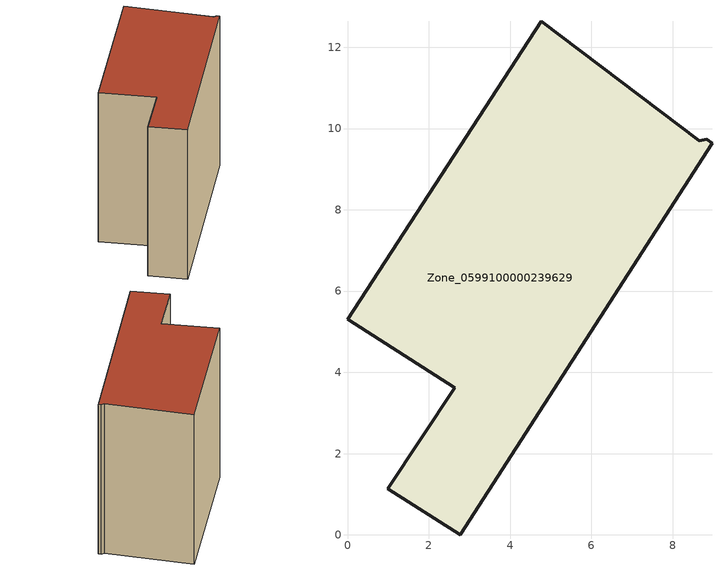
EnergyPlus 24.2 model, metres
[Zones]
Zone_0599100000239629
 floor ground (C_G): 0.99,1.14 2.63,3.63 0,5.31 4.77,12.64 8.66,9.7 8.84,9.73 8.97,9.63 2.77,0 z0
 wall outside (C_F): 2.63,3.63 0.99,1.14 2.77,0 8.97,9.63 8.84,9.73 8.66,9.7 4.77,12.64 0,5.31 2.63,3.63 z0:9.25
 roof outside (C_R): 4.77,12.64 0,5.31 2.63,3.63 0.99,1.14 2.77,0 8.97,9.63 8.84,9.73 8.66,9.7 z9.25
[BUILDING]
Pand.0599100000239629: North Axis=0; Terrain=City; Loads Convergence Tolerance Value=0.04; Temperature Convergence Tolerance Value=0.4; Solar Distribution=FullExterior; Maximum Number of Warmup Days=25; Minimum Number of Warmup Days=1
[Site:Location]
Rotterdam.The.Hague.AP_ZH_NLD Design_Conditions: Latitude=51.96; Longitude=4.45; Time Zone=1; Elevation=-4.5
[SITE:GROUNDTEMPERATURE:BUILDINGSURFACE]
18, 18, 18, 18, 18, 18, 18, 18, 18, 18, 18, 18
[MATERIAL] Thermal Absorptance=0.9; Solar Absorptance=0.7; Visible Absorptance=0.7
Name | Roughness | Thickness | Conductivity | Density | Specific Heat
G.TI.1946 | MediumSmooth | 0.15 | 1 | 540 | 1210
F.TI.1946 | Rough | 0.3 | 0.857143 | 1920 | 840
R.TI.1946 | MediumRough | 0.2 | 0.1 | 1500 | 1000
[CONSTRUCTION]
C_G: G.TI.1946
C_F: F.TI.1946
C_R: R.TI.1946
[ZONE]
Zone_0599100000239629: Type=1; Multiplier=1; Ceiling Height=Autocalculate; Volume=Autocalculate; Floor Area=autocalculate; Part of Total Floor Area=Yes
[ZONEINFILTRATION:DESIGNFLOWRATE]
Infil_Zone_0599100000239629: Zone or ZoneList or Space or SpaceList=Zone_0599100000239629; Schedule=AlwaysOn; Design Flow Rate Calculation Method=Flow/Area; Flow Rate per Floor Area=0.003; Constant Term Coefficient=1; Temperature Term Coefficient=0; Velocity Term Coefficient=0; Velocity Squared Term Coefficient=0
[HVACTEMPLATE:ZONE:IDEALLOADSAIRSYSTEM]
Zone_0599100000239629: Maximum Heating Supply Air Temperature=50; Minimum Cooling Supply Air Temperature=13; Maximum Heating Supply Air Humidity Ratio=0.0156; Minimum Cooling Supply Air Humidity Ratio=0.0077; Heating Limit=NoLimit; Cooling Limit=NoLimit; Dehumidification Control Type=ConstantSensibleHeatRatio; Cooling Sensible Heat Ratio=0.7; Dehumidification Setpoint=60; Humidification Control Type=None; Humidification Setpoint=30; Outdoor Air Method=None; Outdoor Air Flow Rate per Person=0.00944; Outdoor Air Flow Rate per Zone Floor Area=0; Outdoor Air Flow Rate per Zone=0; Demand Controlled Ventilation Type=None; Outdoor Air Economizer Type=NoEconomizer; Heat Recovery Type=None; Sensible Heat Recovery Effectiveness=0.7; Latent Heat Recovery Effectiveness=0.65
[ZONECONTROL:THERMOSTAT]
ThermostatControl_Zone_0599100000239629: Zone or ZoneList=Zone_0599100000239629; Control Type Schedule=DualSetpointControlType; Control 1=Thermostat_Zone_0599100000239629; Temperature Difference Between Cutout And Setpoint=0
[THERMOSTATSETPOINT:DUALSETPOINT]
Thermostat_Zone_0599100000239629: Heating Setpoint Temperature Schedule=HeatingSetpoint_Zone_0599100000239629; Cooling Setpoint Temperature Schedule=CoolingSetpoint_Zone_0599100000239629
[SCHEDULE:COMPACT]
HeatingSetpoint_Zone_0599100000239629: Through: 12/31, For: AllDays, Until: 24:00, 21
CoolingSetpoint_Zone_0599100000239629: Through: 12/31, For: AllDays, Until: 24:00, 24
DualSetpointControlType: Through: 12/31, For: AllDays, Until: 24:00, 4
AlwaysOn: Through: 12/31, For: AllDays, Until: 24:00, 1
